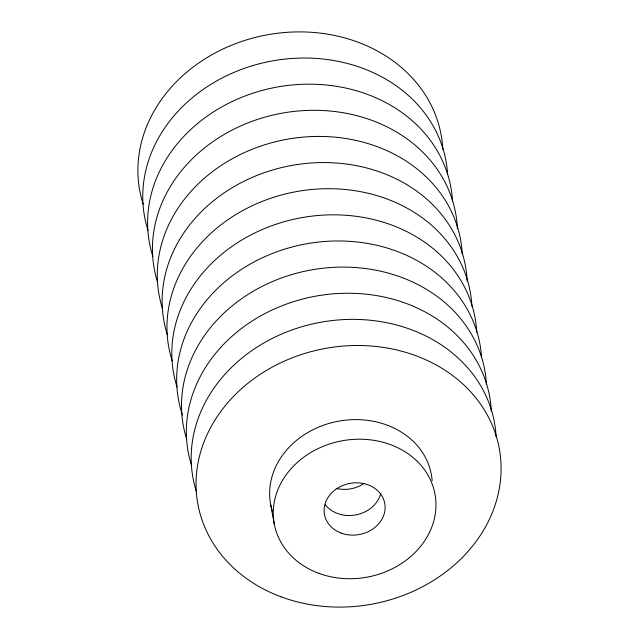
<?xml version="1.0" encoding="UTF-8"?>
<svg xmlns="http://www.w3.org/2000/svg" width="639" height="639" viewBox="0 0 639 639"><rect width="100%" height="100%" fill="white"/><g stroke="black" fill="none" stroke-linecap="round" stroke-linejoin="round"><path stroke-width="0.96" d="M270.704 504.73L274.339 524.331M143.152 204.145A153.248 129.965 -10.5 0 1 267.222 34.825A153.248 129.965 -10.5 0 1 442.835 149.406M148 230.272A153.248 129.965 -10.5 0 1 271.511 61.064A153.248 129.965 -10.5 0 1 447.627 174.583M152.841 256.407A153.248 129.965 -10.5 0 1 276.903 87.096A153.248 129.965 -10.5 0 1 452.524 201.676M157.681 282.542A153.248 129.965 -10.5 0 1 282.302 113.127A153.248 129.965 -10.5 0 1 457.412 228.762M162.53 308.677A153.248 129.965 -10.5 0 1 286.591 139.358A153.248 129.965 -10.5 0 1 462.213 253.939M167.37 334.804A153.248 129.965 -10.5 0 1 291.991 165.397A153.248 129.965 -10.5 0 1 467.093 281.032M172.21 360.939A153.248 129.965 -10.5 0 1 296.28 191.628A153.248 129.965 -10.5 0 1 471.894 306.201M177.059 387.074A153.248 129.965 -10.5 0 1 301.121 217.763A153.248 129.965 -10.5 0 1 476.742 332.336M182.49 415.007A153.248 129.965 -10.5 0 1 304.316 244.202A153.248 129.965 -10.5 0 1 481.534 357.513M186.748 439.336A153.248 129.965 -10.5 0 1 310.81 270.025A153.248 129.965 -10.5 0 1 486.431 384.606M191.588 465.472A153.248 129.965 -10.5 0 1 316.209 296.057A153.248 129.965 -10.5 0 1 491.311 411.692M196.429 491.607A153.248 129.965 -10.5 0 1 320.498 322.296A153.248 129.965 -10.5 0 1 496.112 436.868M272.43 511.464A81.736 69.316 -10.5 0 1 337.712 421.333A81.736 69.316 -10.5 0 1 432.164 480.744M380.796 493.396A30.648 25.991 -10.5 0 1 356.402 514.786A30.648 25.991 -10.5 0 1 325.323 504.786M363.942 483.539A30.648 25.991 -10.5 0 1 337.009 488.611M280.984 596.794A153.248 129.965 -10.5 0 0 500.776 460.128A153.248 129.965 -10.5 0 0 263.923 371.97A153.248 129.965 -10.5 0 0 280.984 596.794M318.573 573.231A81.736 69.316 -10.5 0 0 435.798 500.345A81.736 69.316 -10.5 0 0 309.476 453.323A81.736 69.316 -10.5 0 0 318.573 573.231M341.098 533.062A30.648 25.991 -10.5 0 0 385.061 505.729A30.648 25.991 -10.5 0 0 337.688 488.1A30.648 25.991 -10.5 0 0 341.098 533.062"/></g></svg>
